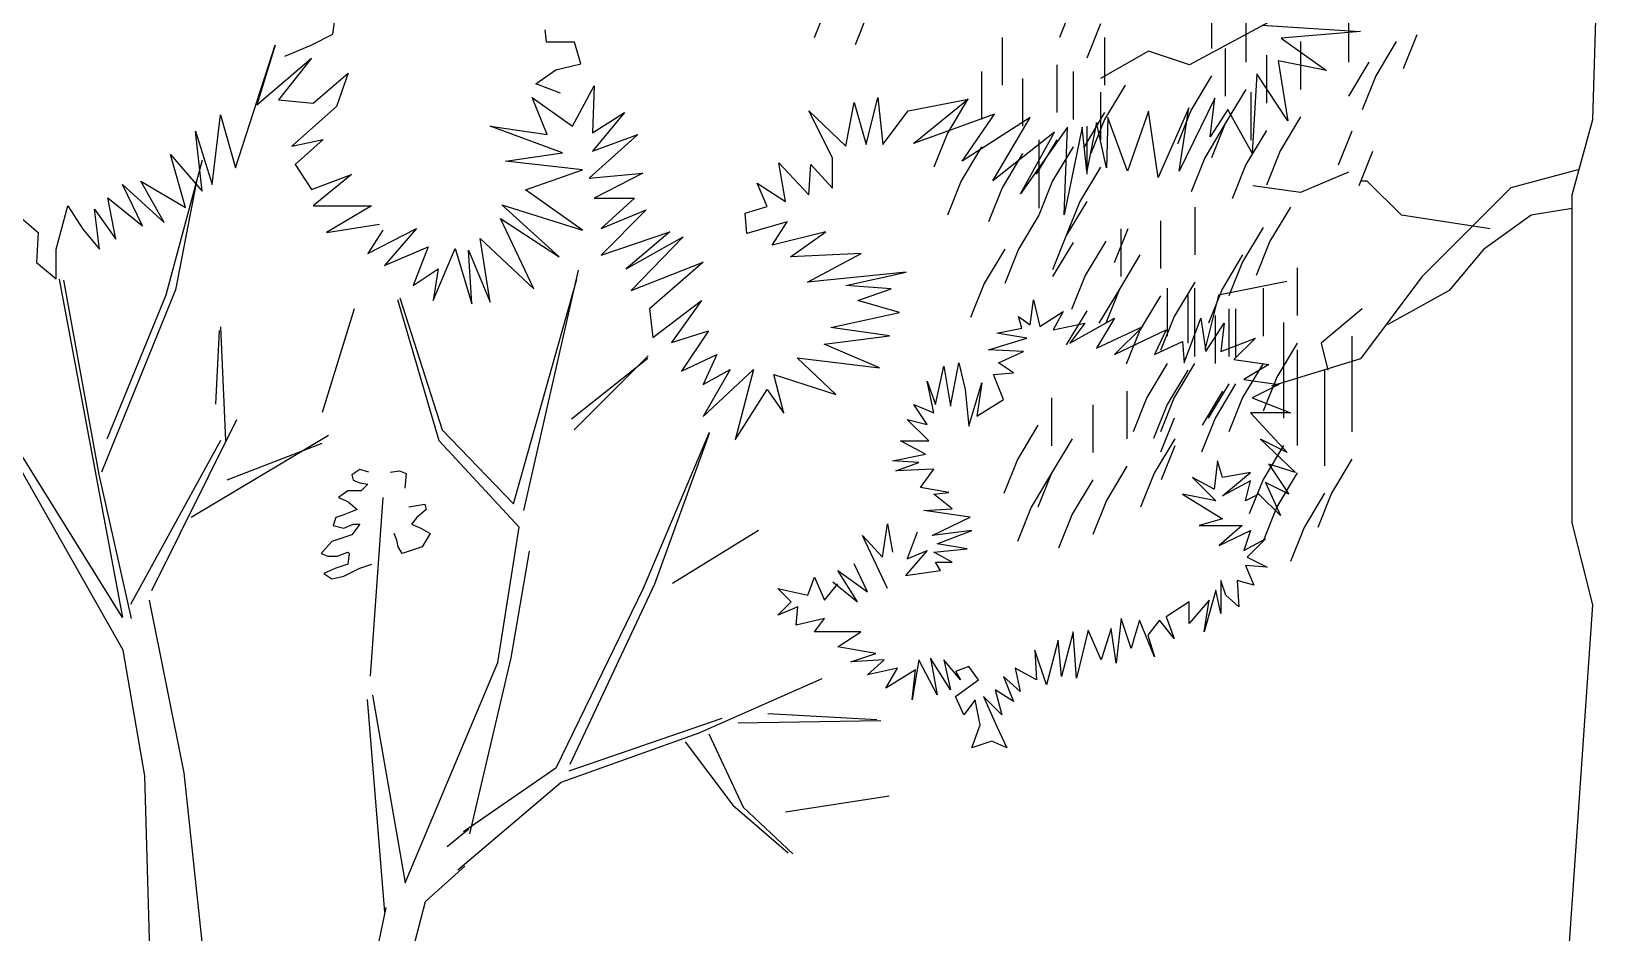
# Model space of a CAD drawing. Header units: metres. Extents: x 368 to 3789, y -155 to 1148.
# Drawn here: x 1751.01 to 1764.06, y 546.36 to 553.86 of the extents above; entities that cross this region are included whole.
import ezdxf

# ---------------------------------------------------------------- set-up
doc = ezdxf.new("R2010")
doc.units = ezdxf.units.M

# ---------------------------------------------------------------- blocks, each defined once
blk = doc.blocks.new('A$C63686344')
at = {"color": 84}
for p, q in [((2406.4, 5081.2), (2413.4, 5129.9)), ((2357.7, 5056.8), (2406.4, 5081.2)), ((2886.4, 5063.8), (2882.9, 5091.6)), ((4492.2, 5101.8), (4714.1, 5087.2)), ((4714.1, 5087.2), (4535.9, 5072.7)), ((4535.9, 5072.7), (4637.7, 4999.9)), ((2187.5, 4781.5), (2276.9, 5057.2)), ((2276.9, 5057.2), (2236, 4923.1)), ((2298.6, 5032.5), (2357.7, 5056.8)), ((2949, 5063.8), (2886.4, 5063.8)), ((2962.9, 5015.1), (2949, 5063.8)), ((2236, 4923.1), (2358.8, 5027.4)), ((2358.8, 5027.4), (2284.4, 4934.2)), ((2862.1, 4969.8), (2907.3, 5001.2)), ((2907.3, 5001.2), (2962.9, 5015.1)), ((4637.7, 4999.9), (4528.6, 5021.7)), ((4528.6, 5021.7), (4550.4, 4887.1)), ((2362.5, 4926.8), (2440.7, 4993.8)), ((2440.7, 4993.8), (2414.7, 4919.3)), ((2917.7, 4949), (2862.1, 4969.8)), ((2944.4, 4875.3), (2993.4, 4965.7)), ((2993.4, 4965.7), (2989.6, 4860.2)), ((4481.3, 4992.6), (4470.4, 4814.3)), ((4550.4, 4887.1), (4481.3, 4992.6)), ((2284.4, 4934.2), (2362.5, 4926.8)), ((2887.9, 4856.4), (2854, 4939.3)), ((2854, 4939.3), (2944.4, 4875.3)), ((3603.6, 4833.8), (3630, 4939.3)), ((3630, 4939.3), (3641.3, 4833.8)), ((3697.8, 4909.2), (3833.4, 4935.6)), ((3710.4, 4836.2), (3830.4, 4934.4)), ((4386.8, 4938), (4306.8, 4774.3)), ((4375.9, 4850.7), (4386.8, 4938)), ((2135.4, 4744.2), (2154, 4900.7)), ((2154, 4900.7), (2187.5, 4781.5)), ((2414.7, 4919.3), (2314.1, 4829.9)), ((2989.6, 4860.2), (3061.2, 4905.4)), ((3061.2, 4905.4), (2989.6, 4818.7)), ((3528.3, 4803.7), (3475.5, 4909.2)), ((3475.5, 4909.2), (3558.4, 4830)), ((3558.4, 4830), (3577.2, 4928)), ((3577.2, 4928), (3603.6, 4833.8)), ((3641.3, 4833.8), (3697.8, 4909.2)), ((3892.2, 4901.7), (3710.4, 4836.2)), ((3819.5, 4796.1), (3892.2, 4901.7)), ((3972.2, 4894.4), (3819.5, 4796.1)), ((3888.6, 4752.5), (3972.2, 4894.4)), ((4146.8, 4894.4), (4143.1, 4781.6)), ((4190.4, 4774.3), (4146.8, 4894.4)), ((4237.7, 4908.9), (4190.4, 4774.3)), ((4259.5, 4759.7), (4237.7, 4908.9)), ((4328.6, 4916.2), (4259.5, 4759.7)), ((4306.8, 4774.3), (4328.6, 4916.2)), ((4415.9, 4912.6), (4375.9, 4850.7)), ((4470.4, 4814.3), (4415.9, 4912.6)), ((2113.1, 4729.3), (2098.2, 4863.4)), ((2098.2, 4863.4), (2135.4, 4744.2)), ((2921.8, 4815), (2759.9, 4875.3)), ((2759.9, 4875.3), (2887.9, 4856.4)), ((4026.8, 4861.6), (3888.6, 4752.5)), ((4055.9, 4872.5), (3950.4, 4723.3)), ((3950.4, 4723.3), (4026.8, 4861.6)), ((4088.6, 4872.5), (4048.6, 4676)), ((4048.6, 4676), (4055.9, 4872.5)), ((4099.5, 4774.3), (4088.6, 4872.5)), ((4121.3, 4883.5), (4099.5, 4774.3)), ((4143.1, 4781.6), (4121.3, 4883.5)), ((2314.1, 4829.9), (2384.9, 4844.8)), ((2384.9, 4844.8), (2321.6, 4788.9)), ((3091.3, 4856.4), (2982.1, 4758.4)), ((2989.6, 4818.7), (3091.3, 4856.4)), ((2075.9, 4692.1), (2042.3, 4811.3)), ((2042.3, 4811.3), (2113.1, 4729.3)), ((2321.6, 4788.9), (2358.8, 4733)), ((2793.8, 4796.1), (2921.8, 4815)), ((2967, 4777.3), (2793.8, 4796.1)), ((3422.8, 4705.7), (3407.7, 4792.4)), ((3407.7, 4792.4), (3475.5, 4720.7)), ((3528.3, 4735.8), (3528.3, 4803.7)), ((2358.8, 4733), (2448.2, 4766.6)), ((2448.2, 4766.6), (2362.5, 4695.8)), ((2839, 4732.1), (2967, 4777.3)), ((2982.1, 4758.4), (3102.6, 4769.7)), ((3102.6, 4769.7), (2993.4, 4713.2)), ((3475.5, 4720.7), (3479.3, 4788.6)), ((3479.3, 4788.6), (3528.3, 4735.8)), ((1979, 4651.1), (1934.4, 4744.2)), ((1934.4, 4744.2), (2027.5, 4658.5)), ((2027.5, 4658.5), (1975.3, 4751.7)), ((1975.3, 4751.7), (2075.9, 4692.1)), ((2967, 4641.6), (2839, 4732.1)), ((3381.4, 4694.4), (3358.8, 4747.1)), ((3358.8, 4747.1), (3422.8, 4705.7)), ((1785.4, 4598.9), (1811.5, 4695.8)), ((1811.5, 4695.8), (1845, 4643.6)), ((1882.2, 4598.9), (1871.1, 4688.3)), ((1871.1, 4688.3), (1919.5, 4621.3)), ((1919.5, 4621.3), (1900.9, 4714.4)), ((1900.9, 4714.4), (1979, 4651.1)), ((2362.5, 4695.8), (2492.9, 4695.8)), ((2492.9, 4695.8), (2392.3, 4636.2)), ((2914.3, 4581.3), (2786.2, 4698.1)), ((2786.2, 4698.1), (2967, 4641.6)), ((2993.4, 4713.2), (3083.8, 4713.2)), ((3083.8, 4713.2), (3008.5, 4645.4)), ((3008.5, 4645.4), (3110.2, 4686.8)), ((3110.2, 4686.8), (3008.5, 4585.1)), ((3332.4, 4679.3), (3381.4, 4694.4)), ((1692.4, 4680.9), (1744.5, 4636.2)), ((2392.3, 4636.2), (2511.5, 4654.8)), ((2857.8, 4509.7), (2782.5, 4668)), ((2782.5, 4668), (2914.3, 4581.3)), ((3336.2, 4634.1), (3332.4, 4679.3)), ((3426.6, 4660.4), (3336.2, 4634.1)), ((3392.7, 4607.7), (3426.6, 4660.4)), ((1744.5, 4636.2), (1740.8, 4569.1)), ((1845, 4643.6), (1882.2, 4598.9)), ((2484.9, 4588.8), (2594.1, 4645.4)), ((2518.8, 4641.6), (2484.9, 4588.8)), ((2594.1, 4645.4), (2522.6, 4562.5)), ((2759.9, 4479.5), (2737.3, 4622.8)), ((2737.3, 4622.8), (2857.8, 4509.7)), ((3008.5, 4585.1), (3162.9, 4637.8)), ((3162.9, 4637.8), (3065, 4554.9)), ((3065, 4554.9), (3193, 4626.5)), ((3193, 4626.5), (3076.3, 4505.9)), ((3513.2, 4637.8), (3392.7, 4607.7)), ((3434.1, 4581.3), (3513.2, 4637.8)), ((1785.4, 4531.9), (1785.4, 4598.9)), ((2522.6, 4562.5), (2620.5, 4603.9)), ((2620.5, 4603.9), (2586.6, 4517.2)), ((2631.8, 4483.3), (2680.8, 4600.1)), ((2680.8, 4600.1), (2718.4, 4475.8)), ((2718.4, 4475.8), (2710.9, 4596.4)), ((2710.9, 4596.4), (2759.9, 4479.5)), ((3592.3, 4588.8), (3434.1, 4581.3)), ((3471.8, 4524.8), (3592.3, 4588.8)), ((1740.8, 4569.1), (1785.4, 4531.9)), ((2586.6, 4517.2), (2643.1, 4554.9)), ((2643.1, 4554.9), (2631.8, 4483.3)), ((3076.3, 4505.9), (3238.2, 4570)), ((3238.2, 4570), (3117.7, 4464.5)), ((3694, 4547.4), (3471.8, 4524.8)), ((3558.4, 4517.2), (3694, 4547.4)), ((3660.1, 4509.7), (3558.4, 4517.2)), ((3584.8, 4483.3), (3660.1, 4509.7)), ((3125.2, 4400.4), (3234.5, 4483.3)), ((3234.5, 4483.3), (3166.7, 4389.1)), ((3678.9, 4456.9), (3584.8, 4483.3)), ((3971.8, 4429), (3979.2, 4484.9)), ((3979.2, 4484.9), (3994.1, 4425.3)), ((3117.7, 4464.5), (3125.2, 4400.4)), ((3524.5, 4423), (3678.9, 4456.9)), ((3953.1, 4421.6), (3945.7, 4447.7)), ((3945.7, 4447.7), (3971.8, 4429)), ((3994.1, 4425.3), (4046.2, 4458.8)), ((4046.2, 4458.8), (4023.9, 4417.8)), ((4061.1, 4388), (4161.6, 4443.9)), ((4161.6, 4443.9), (4120.7, 4376.9)), ((4318, 4343.3), (4355.2, 4443.9)), ((4355.2, 4443.9), (4366.4, 4369.4)), ((3166.7, 4389.1), (3249.5, 4415.5)), ((3249.5, 4415.5), (3189.3, 4325)), ((3509.4, 4385.3), (3656.3, 4404.2)), ((3656.3, 4404.2), (3524.5, 4423)), ((3897.3, 4410.4), (3953.1, 4421.6)), ((3964.3, 4399.2), (3897.3, 4410.4)), ((4023.9, 4417.8), (4094.6, 4432.8)), ((4094.6, 4432.8), (4061.1, 4388)), ((4120.7, 4376.9), (4224.9, 4425.3)), ((4224.9, 4425.3), (4161.6, 4362)), ((4161.6, 4362), (4277.1, 4417.8)), ((4277.1, 4417.8), (4251, 4362)), ((4366.4, 4369.4), (4407.4, 4432.8)), ((4407.4, 4432.8), (4399.9, 4369.4)), ((3633.7, 4332.5), (3509.4, 4385.3)), ((3878.7, 4373.1), (3964.3, 4399.2)), ((3956.9, 4369.4), (3878.7, 4373.1)), ((3901, 4343.3), (3956.9, 4369.4)), ((4251, 4362), (4314.3, 4391.8)), ((4314.3, 4391.8), (4318, 4343.3)), ((4399.9, 4369.4), (4478.1, 4399.2)), ((4478.1, 4399.2), (4429.7, 4350.8)), ((3189.3, 4325), (3268.4, 4362.7)), ((3268.4, 4362.7), (3238.2, 4294.9)), ((3535.8, 4272.2), (3449.2, 4355.2)), ((3449.2, 4355.2), (3633.7, 4332.5)), ((3759.5, 4250.2), (3778.1, 4335.9)), ((3778.1, 4335.9), (3793, 4246.5)), ((3793, 4246.5), (3811.7, 4343.3)), ((3811.7, 4343.3), (3826.5, 4283.7)), ((3934.5, 4321), (3901, 4343.3)), ((4429.7, 4350.8), (4507.9, 4339.6)), ((4507.9, 4339.6), (4452, 4306.1)), ((3238.2, 4294.9), (3298.5, 4328.8)), ((3298.5, 4328.8), (3238.2, 4223.3)), ((3238.2, 4223.3), (3351.2, 4328.8)), ((3351.2, 4328.8), (3309.8, 4170.5)), ((3419, 4230.8), (3396.4, 4317.5)), ((3396.4, 4317.5), (3535.8, 4272.2)), ((3755.8, 4231.6), (3740.9, 4302.4)), ((3740.9, 4302.4), (3759.5, 4250.2)), ((3834, 4201.8), (3863.8, 4298.6)), ((3863.8, 4298.6), (3852.6, 4224.1)), ((3889.8, 4317.3), (3934.5, 4321)), ((3912.2, 4261.4), (3889.8, 4317.3)), ((4452, 4306.1), (4530.2, 4294.9)), ((3309.8, 4170.5), (3381.4, 4283.6)), ((3381.4, 4283.6), (3419, 4230.8)), ((3826.5, 4283.7), (3834, 4201.8)), ((3852.6, 4224.1), (3912.2, 4261.4)), ((4530.2, 4294.9), (4470.7, 4265.1)), ((4470.7, 4265.1), (4556.3, 4231.6)), ((3740.9, 4205.5), (3711.1, 4250.2)), ((3711.1, 4250.2), (3755.8, 4231.6)), ((4556.3, 4231.6), (4466.9, 4231.6)), ((4466.9, 4231.6), (4548.8, 4142.2)), ((3744.6, 4168.2), (3696.2, 4216.7)), ((3696.2, 4216.7), (3740.9, 4205.5)), ((3737.2, 4138.4), (3681.3, 4168.2)), ((3681.3, 4168.2), (3744.6, 4168.2)), ((4548.8, 4142.2), (4489.3, 4172)), ((4489.3, 4172), (4567.5, 4097.4)), ((3662.7, 4123.5), (3737.2, 4138.4)), ((3722.3, 4119.8), (3662.7, 4123.5)), ((3670.2, 4101.2), (3722.3, 4119.8)), ((4392.5, 4123.5), (4385, 4060.2)), ((4403.6, 4086.3), (4392.5, 4123.5)), ((2466.7, 4104.1), (2448.8, 4092.1)), ((2448.8, 4092.1), (2451.8, 4080.2)), ((2487.6, 4098.1), (2466.7, 4104.1)), ((2535.4, 4098.1), (2556.3, 4101.1)), ((2556.3, 4101.1), (2571.3, 4095.1)), ((2571.3, 4095.1), (2568.3, 4062.2)), ((3755.8, 4104.9), (3670.2, 4101.2)), ((3726, 4063.9), (3755.8, 4104.9)), ((4385, 4060.2), (4336.6, 4086.3)), ((4336.6, 4086.3), (4388.8, 4034.1)), ((4403.6, 4045.3), (4466.9, 4097.4)), ((4466.9, 4097.4), (4403.6, 4086.3)), ((4567.5, 4097.4), (4507.9, 4116.1)), ((4507.9, 4116.1), (4552.6, 4049)), ((2439.8, 4056.2), (2418.9, 4041.3)), ((2469.7, 4056.2), (2439.8, 4056.2)), ((2451.8, 4080.2), (2466.7, 4074.2)), ((2466.7, 4074.2), (2484.7, 4071.2)), ((2484.7, 4071.2), (2469.7, 4056.2)), ((3789.3, 4052.7), (3726, 4063.9)), ((3755.8, 4049), (3789.3, 4052.7)), ((4466.9, 4078.8), (4403.6, 4045.3)), ((4455.8, 4034.1), (4466.9, 4078.8)), ((4552.6, 4049), (4500.4, 4075.1)), ((4500.4, 4075.1), (4534, 4000.6)), ((2418.9, 4041.3), (2439.8, 4032.3)), ((2460.8, 4014.4), (2430.9, 4002.4)), ((2439.8, 4032.3), (2460.8, 4014.4)), ((2577.3, 4020.4), (2613.1, 4026.4)), ((2616.1, 4014.4), (2595.2, 3996.5)), ((2613.1, 4026.4), (2616.1, 4014.4)), ((3733.5, 4011.8), (3796.8, 4015.5)), ((3796.8, 4015.5), (3755.8, 4049)), ((4388.8, 4034.1), (4314.3, 4049)), ((4314.3, 4049), (4403.6, 3993.1)), ((4485.6, 4049), (4455.8, 4034.1)), ((4534, 4000.6), (4485.6, 4049)), ((2413, 3996.5), (2407, 3978.5)), ((2430.9, 4002.4), (2413, 3996.5)), ((2430.9, 3972.6), (2451.8, 3981.5)), ((2466.7, 3981.5), (2448.8, 3957.6)), ((2451.8, 3981.5), (2466.7, 3981.5)), ((2595.2, 3996.5), (2583.2, 3981.5)), ((2583.2, 3981.5), (2604.1, 3972.6)), ((3640.4, 3907.4), (3651.6, 3982)), ((3651.6, 3982), (3662.7, 3918.6)), ((3837.7, 3996.9), (3733.5, 4011.8)), ((3752.1, 3955.9), (3837.7, 3996.9)), ((4403.6, 3993.1), (4351.5, 3978.2)), ((2448.8, 3957.6), (2404, 3942.7)), ((2407, 3978.5), (2430.9, 3972.6)), ((2550.4, 3945.7), (2544.4, 3960.6)), ((2553.4, 3930.7), (2550.4, 3945.7)), ((2604.1, 3972.6), (2625.1, 3960.6)), ((2625.1, 3960.6), (2607.1, 3930.7)), ((3651.6, 3836.7), (3595.7, 3955.9)), ((3595.7, 3955.9), (3640.4, 3907.4)), ((3718.6, 3963.3), (3696.2, 3903.7)), ((3841.4, 3967.1), (3752.1, 3955.9)), ((3763.3, 3937.2), (3841.4, 3967.1)), ((4351.5, 3978.2), (4448.3, 3978.2)), ((4448.3, 3978.2), (4396.2, 3933.5)), ((4396.2, 3933.5), (4466.9, 3967.1)), ((4466.9, 3967.1), (4452, 3922.3)), ((4452, 3922.3), (4500.4, 3948.4)), ((4500.4, 3948.4), (4459.5, 3907.4)), ((2404, 3942.7), (2380.1, 3915.8)), ((2380.1, 3915.8), (2395, 3909.8)), ((2395, 3909.8), (2416, 3909.8)), ((2416, 3909.8), (2439.8, 3918.7)), ((2439.8, 3918.7), (2442.8, 3915.8)), ((2442.8, 3915.8), (2439.8, 3891.8)), ((2562.3, 3915.8), (2553.4, 3930.7)), ((2607.1, 3930.7), (2562.3, 3915.8)), ((3740.9, 3922.3), (3692.5, 3866.5)), ((3696.2, 3903.7), (3740.9, 3922.3)), ((3755.8, 3918.6), (3830.3, 3926.1)), ((3796.8, 3896.3), (3755.8, 3918.6)), ((3830.3, 3926.1), (3763.3, 3937.2)), ((2413, 3882.9), (2386.1, 3870.9)), ((2439.8, 3891.8), (2413, 3882.9)), ((2430.9, 3864.9), (2466.7, 3882.9)), ((2466.7, 3882.9), (2493.6, 3891.8)), ((3584.5, 3806.9), (3539.9, 3877.6)), ((3539.9, 3877.6), (3606.9, 3829.2)), ((3606.9, 3829.2), (3577.1, 3892.5)), ((3692.5, 3866.5), (3770.7, 3877.6)), ((3770.7, 3877.6), (3759.5, 3896.3)), ((3759.5, 3896.3), (3796.8, 3896.3)), ((4504.2, 3885.1), (4455.8, 3888.8)), ((4455.8, 3888.8), (4474.4, 3844.1)), ((4459.5, 3907.4), (4504.2, 3885.1)), ((2386.1, 3870.9), (2404, 3859)), ((2404, 3859), (2430.9, 3864.9)), ((3472.8, 3821.8), (3487.7, 3862.7)), ((3487.7, 3862.7), (3510.1, 3810.6)), ((3510.1, 3810.6), (3539.9, 3847.8)), ((3528.7, 3851.6), (3584.5, 3806.9)), ((4411.1, 3821.8), (4399.9, 3855.3)), ((4399.9, 3855.3), (4399.9, 3780.8)), ((4474.4, 3844.1), (4437.2, 3855.3)), ((4437.2, 3855.3), (4440.9, 3795.7)), ((3435.6, 3806.9), (3405.8, 3836.7)), ((3405.8, 3836.7), (3472.8, 3821.8)), ((3405.8, 3777), (3435.6, 3806.9)), ((4329.2, 3806.9), (4277.1, 3773.3)), ((4373.9, 3810.6), (4329.2, 3758.4)), ((4329.2, 3758.4), (4329.2, 3806.9)), ((4388.8, 3832.9), (4362.7, 3739.8)), ((4362.7, 3739.8), (4373.9, 3810.6)), ((4399.9, 3780.8), (4388.8, 3832.9)), ((4440.9, 3795.7), (4411.1, 3821.8)), ((3450.5, 3795.7), (3405.8, 3777)), ((3446.8, 3754.7), (3450.5, 3795.7)), ((3510.1, 3769.6), (3446.8, 3754.7)), ((3487.7, 3739.8), (3510.1, 3769.6)), ((4176.5, 3769.6), (4165.4, 3669)), ((4198.9, 3702.5), (4176.5, 3769.6)), ((4277.1, 3773.3), (4295.7, 3724.9)), ((3592, 3739.8), (3487.7, 3739.8)), ((3539.9, 3706.3), (3592, 3739.8)), ((4068.6, 3739.8), (4042.5, 3639.2)), ((4076, 3635.5), (4068.6, 3739.8)), ((4102.1, 3743.5), (4076, 3635.5)), ((4131.8, 3676.5), (4102.1, 3743.5)), ((4154.2, 3747.2), (4131.8, 3676.5)), ((4165.4, 3669), (4154.2, 3747.2)), ((4217.5, 3765.9), (4206.3, 3728.6)), ((4251, 3683.9), (4217.5, 3765.9)), ((4262.2, 3765.9), (4236.1, 3732.3)), ((4295.7, 3724.9), (4262.2, 3765.9)), ((3625.5, 3691.4), (3539.9, 3706.3)), ((4009, 3620.6), (3982.9, 3698.8)), ((3982.9, 3698.8), (3986.6, 3631.8)), ((4035, 3721.2), (4009, 3620.6)), ((4042.5, 3639.2), (4035, 3721.2)), ((4206.3, 3728.6), (4198.9, 3702.5)), ((4236.1, 3732.3), (4251, 3683.9)), ((3569.6, 3672.7), (3625.5, 3691.4)), ((3644.1, 3676.5), (3569.6, 3672.7)), ((3606.9, 3642.9), (3644.1, 3676.5)), ((3722.3, 3676.5), (3707.4, 3587)), ((3763.3, 3598.2), (3722.3, 3676.5)), ((3793, 3609.4), (3748.4, 3680.2)), ((3748.4, 3680.2), (3763.3, 3598.2)), ((3815.4, 3631.8), (3778.1, 3676.5)), ((3778.1, 3676.5), (3793, 3609.4)), ((3673.9, 3657.8), (3606.9, 3642.9)), ((3647.8, 3613.1), (3673.9, 3657.8)), ((3714.9, 3654.1), (3647.8, 3613.1)), ((3707.4, 3587), (3714.9, 3654.1)), ((3834, 3661.6), (3804.2, 3650.4)), ((3804.2, 3650.4), (3815.4, 3631.8)), ((3804.2, 3594.5), (3856.3, 3631.8)), ((3856.3, 3631.8), (3834, 3661.6)), ((3949.4, 3605.7), (3912.2, 3639.2)), ((3912.2, 3639.2), (3934.5, 3583.3)), ((3986.6, 3631.8), (3938.2, 3657.8)), ((3938.2, 3657.8), (3949.4, 3605.7)), ((3822.8, 3553.5), (3804.2, 3594.5)), ((3908.5, 3553.5), (3867.5, 3594.5)), ((3867.5, 3594.5), (3897.3, 3527.4)), ((3934.5, 3583.3), (3893.6, 3609.4)), ((3893.6, 3609.4), (3908.5, 3553.5)), ((3848.9, 3587), (3822.8, 3553.5)), ((3860.1, 3531.2), (3848.9, 3587)), ((3841.4, 3479), (3860.1, 3531.2)), ((3897.3, 3527.4), (3919.6, 3479)), ((3886.1, 3493.9), (3841.4, 3479)), ((3919.6, 3479), (3886.1, 3493.9))]:
    blk.add_line(p, q, dxfattribs=at)
at = {"color": 37}
for p, q in [((2032.5, 4496.3), (2114.1, 4799.1)), ((2100.5, 4750.9), (2053.1, 4507.6)), ((2835, 4012), (2958.3, 4551.6)), ((1792.1, 4531.3), (1934.4, 3771.7)), ((1882, 4092.9), (1802.1, 4529.1)), ((2053.1, 4507.6), (1887, 4098.1)), ((2812.2, 4026.9), (2954.5, 4531.3)), ((1899.9, 4173.1), (2032.5, 4496.3)), ((2645.1, 4168.7), (2552, 4485.2)), ((2557.2, 4489.8), (2652.1, 4193.1)), ((2383.1, 4232.6), (2454.8, 4465.8)), ((2143.9, 4250.8), (2152, 4416)), ((2153.9, 4424.5), (2165.7, 4169.3)), ((2942.1, 4218.1), (3113.4, 4353.8)), ((2948.6, 4193.1), (3114.7, 4359.2)), ((2000.1, 3832.4), (2191.2, 4216.2)), ((2652.1, 4193.1), (2812.2, 4026.9)), ((1934.4, 3771.7), (1691.3, 4163.4)), ((2153.9, 4169.3), (1952.2, 3801.4)), ((2088.6, 3997.2), (2397, 4181.2)), ((2169.5, 4080.9), (2382.7, 4163.4)), ((2824.4, 3974.9), (2645.1, 4168.7)), ((3251.1, 4187.1), (3102.8, 3837)), ((3129.1, 3847.6), (3251.9, 4185.7)), ((1935.7, 3698.4), (1684.5, 4142.4)), ((1954, 3769.4), (1882, 4092.9)), ((2490.8, 3639.9), (2519.3, 4041.1)), ((2776.5, 3670.6), (2824.4, 3974.9)), ((3168.7, 3849.3), (3362.1, 3967.6)), ((2806.6, 3681), (2848.1, 3921)), ((2939, 3442.5), (3129.1, 3847.6)), ((2072.8, 3423.4), (1995, 3810.8)), ((3102.8, 3837), (2907.1, 3433.4)), ((1984.5, 3416.5), (1935.7, 3698.4)), ((2568.9, 3176.2), (2776.5, 3670.6)), ((2713.7, 3286.2), (2806.6, 3681)), ((3229.1, 3513.1), (3504.7, 3634.9)), ((2495.7, 3597.4), (2568.9, 3176.2)), ((2522.9, 3110.1), (2483.9, 3587.7)), ((3382.9, 3556.3), (3627.7, 3542.5)), ((2936.8, 3427.4), (3280.7, 3546.1)), ((3636.6, 3540.2), (3316.3, 3534.3)), ((2919.4, 3402), (3229.1, 3513.1)), ((3197.7, 3492.7), (3304.5, 3350.3)), ((3250.5, 3510.9), (3327.9, 3346.4)), ((1995.4, 3023.2), (1984.5, 3416.5)), ((2124.2, 2940.2), (2072.8, 3423.4)), ((2907.1, 3433.4), (2699.5, 3290.9)), ((2686.7, 3205.7), (2919.4, 3402)), ((3304.5, 3350.3), (3429, 3243.5)), ((3327.9, 3346.4), (3439.3, 3241.3)), ((3422.6, 3335.9), (3655.6, 3371.7)), ((2662.9, 3257.6), (2711.4, 3297.4)), ((2614.3, 3133.9), (2702.6, 3213.4)), ((2508.3, 2727.4), (2614.3, 3133.9)), ((2464.1, 2824.6), (2526, 3120.7))]:
    blk.add_line(p, q, dxfattribs=at)
blk = doc.blocks.new('A$C2AD949A6')
at = {"color": 42}
for p, q in [((2023.7, 2408.6), (2039.1, 2914.8)), ((1317.5, 2638.7), (1118, 2531.3)), ((1025.9, 2562), (918.4, 2500.6)), ((1118, 2531.3), (1025.9, 2562)), ((1256.1, 2470), (1256.1, 2362.6)), ((1977.7, 2239.8), (2023.7, 2408.6)), ((1993.2, 2296.9), (1839.5, 2255.2)), ((1517.1, 2270.5), (1501.8, 2270.5)), ((1593.9, 2193.8), (1517.1, 2270.5)), ((1839.5, 2255.2), (1639.9, 2055.7)), ((1977.7, 1887), (1977.7, 2239.8)), ((1793.4, 2163.1), (1593.9, 2193.8)), ((1885.5, 2193.8), (1778.1, 2117.1)), ((1977.7, 2209.1), (1885.5, 2193.8)), ((1778.1, 2117.1), (1701.3, 2025.1)), ((1639.9, 2055.7), (1501.8, 1871.6)), ((1701.3, 2025.1), (1563.2, 1948.3)), ((1501.8, 1871.6), (1302.2, 1810.3)), ((1977.7, 1503.4), (1977.7, 1887)), ((2023.7, 1319.4), (1977.7, 1503.4)), ((1939.3, 92), (2023.7, 1319.4))]:
    blk.add_line(p, q, dxfattribs=at)
at = {"color": 62}
for p, q in [((305.8, 2668.8), (275.1, 2592.1)), ((397.9, 2653.5), (367.2, 2576.8)), ((857.1, 2669.4), (826.4, 2592.7)), ((1167.8, 2676), (1167.8, 2568.6)), ((1244.6, 2645.3), (1244.6, 2537.9)), ((1474.9, 2645.3), (1474.9, 2537.9)), ((918.5, 2623.4), (887.8, 2546.7)), ((697.4, 2593.3), (697.4, 2485.9)), ((927.6, 2593.3), (927.6, 2485.9)), ((1367.4, 2583.9), (1367.4, 2476.6)), ((1582.3, 2583.9), (1536.3, 2507.2)), ((1628.4, 2599.3), (1597.7, 2522.6)), ((1198.5, 2568.6), (1198.5, 2461.2)), ((1290.7, 2553.3), (1290.7, 2445.9)), ((1520.9, 2537.9), (1474.9, 2461.2)), ((651.3, 2516.6), (651.3, 2409.2)), ((743.4, 2501.2), (743.4, 2393.9)), ((820.2, 2531.9), (820.2, 2424.5)), ((856.9, 2516.5), (856.9, 2409.1)), ((1167.8, 2507.2), (1121.8, 2430.5)), ((1536.3, 2507.2), (1505.6, 2430.5)), ((918.3, 2470.4), (918.3, 2363.1)), ((973.7, 2485.9), (927.6, 2409.2)), ((1244.6, 2476.6), (1198.5, 2399.8)), ((620.6, 2455.2), (574.5, 2378.5)), ((1121.8, 2430.5), (1091.1, 2353.8)), ((927.6, 2424.5), (881.6, 2347.8)), ((927.6, 2409.2), (896.9, 2332.5)), ((1198.5, 2399.8), (1152.5, 2323.1)), ((1198.5, 2399.8), (1167.8, 2323.1)), ((1367.4, 2415.2), (1321.4, 2338.5)), ((574.5, 2378.5), (543.8, 2301.8)), ((820.2, 2363.2), (774.1, 2286.5)), ((780.1, 2363.1), (780.1, 2255.7)), ((887.6, 2393.7), (887.6, 2286.4)), ((1290.7, 2384.5), (1244.6, 2307.8)), ((1482.8, 2382.7), (1452.1, 2306)), ((651.3, 2347.8), (605.2, 2271.1)), ((743.4, 2332.5), (697.4, 2255.8)), ((856.9, 2347.7), (810.8, 2271)), ((1321.4, 2338.5), (1290.7, 2261.8)), ((1528.8, 2336.7), (1498.1, 2260)), ((780.1, 2317), (780.1, 2209.6)), ((918.3, 2301.7), (872.2, 2225)), ((1152.5, 2323.1), (1121.8, 2246.4)), ((1244.6, 2307.8), (1213.9, 2231.1)), ((1475.1, 2290.7), (1367.6, 2244.7)), ((605.2, 2271.1), (574.5, 2194.4)), ((697.4, 2255.8), (666.7, 2179.1)), ((810.8, 2271), (780.1, 2194.3)), ((1367.6, 2244.7), (1260.2, 2260)), ((872.2, 2225), (841.5, 2148.3)), ((887.6, 2225), (841.5, 2148.3)), ((780.1, 2194.3), (734.1, 2117.6)), ((1129.8, 2212.2), (1129.8, 2104.8)), ((1344.7, 2212.2), (1298.7, 2135.5)), ((841.5, 2148.3), (810.8, 2071.6)), ((979.7, 2163.6), (949, 2086.9)), ((964.3, 2163.6), (964.3, 2056.2)), ((1053.1, 2181.6), (1053.1, 2074.2)), ((1283.3, 2166.2), (1237.3, 2089.5)), ((703.4, 2117.6), (657.3, 2040.9)), ((734.1, 2117.6), (703.4, 2040.9)), ((856.9, 2132.9), (810.8, 2056.2)), ((930.2, 2135.5), (884.2, 2058.8)), ((1298.7, 2135.5), (1268, 2058.8)), ((1007, 2104.8), (960.9, 2028.1)), ((1237.3, 2104.8), (1191.2, 2028.1)), ((1237.3, 2089.5), (1206.6, 2012.8)), ((884.2, 2058.8), (853.5, 1982.1)), ((1129.8, 2043.5), (1083.8, 1966.8)), ((1336.9, 2045.2), (1183.4, 2014.5)), ((1360, 2075.9), (1360, 1968.5)), ((657.3, 2040.9), (626.6, 1964.2)), ((960.9, 2028.1), (914.9, 1951.4)), ((960.9, 2028.1), (930.2, 1951.4)), ((1053.1, 2012.8), (1007, 1936.1)), ((1068.3, 2029.9), (1068.3, 1922.5)), ((1114.3, 2014.5), (1114.3, 1907.1)), ((1129.7, 2029.9), (1129.7, 1922.5)), ((1183.4, 2014.5), (1152.7, 1891.8)), ((1191.2, 2028.1), (1160.5, 1951.4)), ((1283.2, 2029.9), (1283.2, 1922.5)), ((887.6, 1979.5), (841.5, 1902.8)), ((1129.7, 1983.9), (1129.7, 1876.5)), ((1206.5, 1983.9), (1206.5, 1876.5)), ((1221.8, 1983.9), (1221.8, 1876.5)), ((1505.8, 1983.9), (1413.7, 1907.1)), ((1083.8, 1966.8), (1053.1, 1890.1)), ((1175.8, 1968.5), (1175.8, 1861.1)), ((1329.3, 1953.2), (1329.3, 1738.4)), ((1007, 1936.1), (976.3, 1859.4)), ((1360, 1907.1), (1313.9, 1830.4)), ((1413.7, 1907.1), (1429.1, 1845.8)), ((1482.8, 1922.5), (1482.8, 1707.7)), ((1360, 1891.8), (1360, 1677)), ((1068.3, 1861.1), (1022.2, 1784.4)), ((1114.3, 1845.8), (1068.3, 1769.1)), ((1129.7, 1861.1), (1083.6, 1784.4)), ((1283.2, 1861.1), (1237.2, 1784.4)), ((1421.4, 1845.8), (1421.4, 1631)), ((977.5, 1799.2), (977.5, 1691.8)), ((1192.5, 1799.2), (1146.4, 1722.5)), ((1206.5, 1815.1), (1160.4, 1738.4)), ((1221.8, 1815.1), (1175.8, 1738.4)), ((1313.9, 1830.4), (1283.2, 1753.7)), ((808.7, 1783.8), (808.7, 1676.5)), ((900.8, 1768.5), (900.8, 1661.1)), ((1022.2, 1784.4), (991.5, 1707.7)), ((1068.3, 1769.1), (1037.6, 1692.4)), ((1083.6, 1784.4), (1052.9, 1707.7)), ((1237.2, 1784.4), (1206.5, 1707.7)), ((1083.6, 1738.4), (1052.9, 1661.7)), ((1175.8, 1738.4), (1145, 1661.7)), ((778, 1722.5), (731.9, 1645.8)), ((854.7, 1691.8), (808.7, 1615.1)), ((1085, 1691.8), (1038.9, 1615.1)), ((1085, 1676.5), (1054.3, 1599.8)), ((1329.3, 1677), (1283.2, 1600.3)), ((731.9, 1645.8), (701.2, 1569.1)), ((977.5, 1630.4), (931.5, 1553.7)), ((1482.8, 1646.3), (1436.7, 1569.6)), ((808.7, 1615.1), (762.6, 1538.4)), ((808.7, 1615.1), (778, 1538.4)), ((900.8, 1599.8), (854.7, 1523)), ((1038.9, 1615.1), (1008.2, 1538.4)), ((1283.2, 1600.3), (1252.5, 1523.6)), ((1360, 1615.7), (1313.9, 1539)), ((931.5, 1553.7), (900.8, 1477)), ((1421.4, 1569.6), (1375.3, 1492.9)), ((1436.7, 1569.6), (1406, 1492.9)), ((762.6, 1538.4), (731.9, 1461.7)), ((854.7, 1523), (824, 1446.3)), ((1313.9, 1539), (1283.2, 1462.2)), ((1375.3, 1492.9), (1344.6, 1416.2))]:
    blk.add_line(p, q, dxfattribs=at)

msp = doc.modelspace()

# ---------------------------------------------------------------- block references
at = {"xscale": 0.003705271218115832, "yscale": 0.003705271218115832, "zscale": 0.003705271218115832}
for name, p in [('A$C2AD949A6', (1756.502, 544.197)), ('A$C63686344', (1744.602, 535.004))]:
    msp.add_blockref(name, p, dxfattribs=at)

doc.saveas('drawing.dxf')
